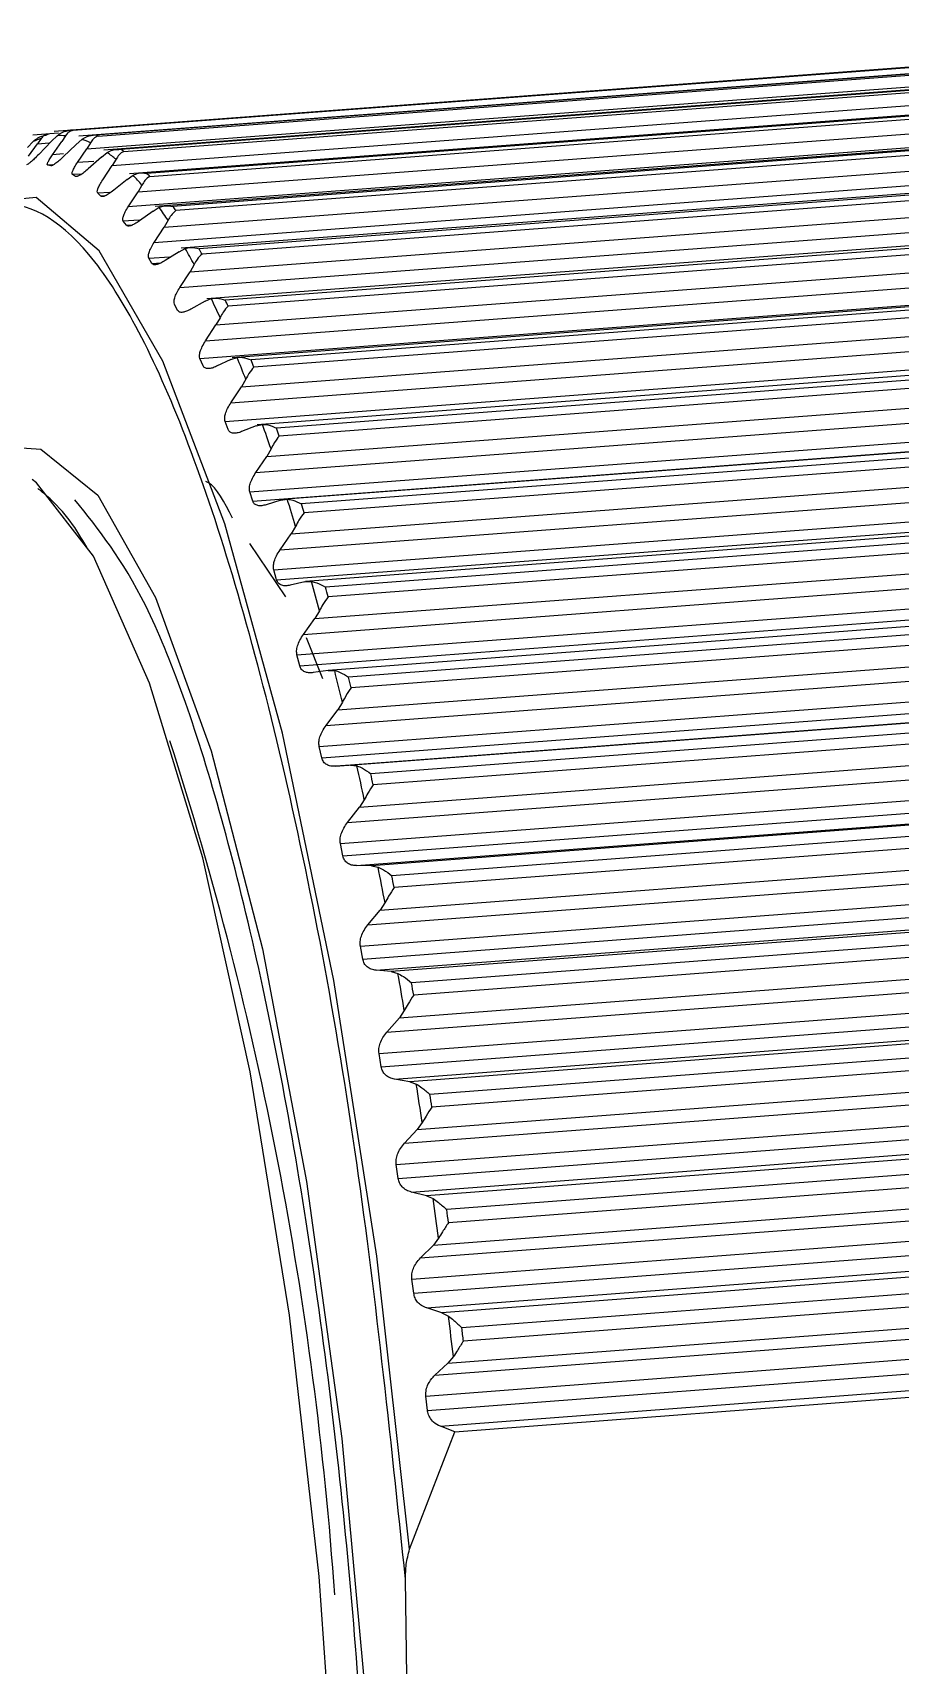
# Model space of a CAD drawing. Header units: millimetres. Extents: x 0 to 279, y 0 to 216.
# Drawn here: x 59.16 to 60.358, y 138.296 to 140.551 of the extents above; entities that cross this region are included whole.
import ezdxf

# ---------------------------------------------------------------- set-up
doc = ezdxf.new("R2010")
doc.units = ezdxf.units.MM

msp = doc.modelspace()

# ---------------------------------------------------------------- linework, layer by layer
at = {"color": 7, "linetype": 'Continuous', "lineweight": 25}
for p, q in [((61.0039, 140.5509), (59.1897, 140.4145)), ((59.2121, 140.4161), (60.9843, 140.5495)), ((59.2158, 140.4161), (60.9882, 140.5494)), ((61.0383, 140.5445), (59.2237, 140.408)), ((59.2347, 140.3906), (61.0489, 140.5271)), ((59.2465, 140.4096), (61.0193, 140.5429)), ((59.2504, 140.408), (61.0232, 140.5414)), ((61.0735, 140.525), (59.2584, 140.3885)), ((59.2699, 140.3674), (61.0846, 140.504)), ((59.2818, 140.3898), (61.055, 140.5232)), ((59.2857, 140.3867), (61.059, 140.5202)), ((61.1092, 140.4927), (59.2936, 140.356)), ((59.3175, 140.3568), (61.0912, 140.4903)), ((59.3215, 140.3524), (61.0952, 140.4859)), ((59.3055, 140.3312), (61.1207, 140.4679)), ((61.1252, 140.4486), (59.292, 140.3106)), ((61.1452, 140.4476), (59.3292, 140.3109)), ((61.1277, 140.4445), (59.3536, 140.311)), ((61.1318, 140.4387), (59.3576, 140.3051)), ((59.3414, 140.2823), (61.157, 140.419)), ((59.1527, 140.3923), (59.1604, 140.4005)), ((59.1541, 140.3803), (59.1667, 140.3976)), ((59.1954, 140.4119), (59.1603, 140.4093)), ((59.1716, 140.4047), (59.1667, 140.3976)), ((59.1859, 140.401), (59.1682, 140.3828)), ((59.1859, 140.401), (59.1937, 140.4086)), ((59.1874, 140.3824), (59.2002, 140.4007)), ((59.2053, 140.4084), (59.2002, 140.4007)), ((59.22, 140.3965), (59.202, 140.3793)), ((59.22, 140.3965), (59.228, 140.4036)), ((59.2217, 140.3715), (59.2347, 140.3906)), ((59.2398, 140.3989), (59.2347, 140.3906)), ((59.3277, 140.2611), (61.1613, 140.3992)), ((61.1812, 140.39), (59.3648, 140.2532)), ((59.1849, 140.3669), (59.1808, 140.3677)), ((59.2549, 140.3788), (59.2366, 140.3628)), ((59.2549, 140.3788), (59.263, 140.3853)), ((59.2567, 140.3475), (59.2699, 140.3674)), ((59.2751, 140.3761), (59.2699, 140.3674)), ((61.1643, 140.3861), (59.3898, 140.2525)), ((61.1684, 140.3788), (59.3938, 140.2452)), ((59.2192, 140.3524), (59.215, 140.3549)), ((59.2904, 140.3481), (59.2718, 140.3333)), ((59.2904, 140.3481), (59.2987, 140.354)), ((59.3774, 140.2208), (61.1934, 140.3576)), ((59.2541, 140.325), (59.2498, 140.3291)), ((59.292, 140.3106), (59.3055, 140.3312)), ((59.3108, 140.3404), (59.3055, 140.3312)), ((59.3633, 140.1992), (61.1973, 140.3374)), ((59.3262, 140.3046), (59.3073, 140.291)), ((59.3262, 140.3046), (59.3346, 140.3097)), ((61.2172, 140.3204), (59.4003, 140.1835)), ((61.2008, 140.3154), (59.4258, 140.1816)), ((61.2048, 140.3068), (59.4298, 140.173)), ((59.2893, 140.2849), (59.285, 140.2905)), ((59.3277, 140.2611), (59.3414, 140.2823)), ((59.3469, 140.2918), (59.3414, 140.2823)), ((59.4131, 140.1472), (61.2296, 140.2841)), ((59.3987, 140.1254), (61.2332, 140.2636)), ((59.3247, 140.2323), (59.3204, 140.2394)), ((59.3621, 140.2484), (59.3429, 140.2361)), ((59.3621, 140.2484), (59.3707, 140.2528)), ((59.391, 140.1008), (61.2382, 140.24)), ((61.2527, 140.239), (59.4354, 140.102)), ((61.2369, 140.2328), (59.4615, 140.0989)), ((59.3633, 140.1992), (59.3774, 140.2208)), ((59.3829, 140.2306), (59.3774, 140.2208)), ((61.2409, 140.2229), (59.4654, 140.089)), ((59.4484, 140.062), (61.2653, 140.1989)), ((59.3601, 140.1674), (59.3558, 140.176)), ((59.398, 140.1799), (59.3785, 140.169)), ((59.398, 140.1799), (59.4066, 140.1836)), ((59.4337, 140.0399), (61.2686, 140.1783)), ((59.3987, 140.1254), (59.4131, 140.1472)), ((59.4188, 140.1573), (59.4131, 140.1472)), ((59.4257, 140.0141), (61.2733, 140.1535)), ((61.2877, 140.1465), (59.47, 140.0094)), ((61.2724, 140.1388), (59.4966, 140.0049)), ((61.2763, 140.1277), (59.5005, 139.9938)), ((59.3952, 140.0908), (59.391, 140.1008)), ((59.4335, 140.0995), (59.4138, 140.0901)), ((59.4335, 140.0995), (59.4422, 140.1025)), ((59.4831, 139.9655), (61.3004, 140.1026)), ((59.4681, 139.9435), (61.3034, 140.0819)), ((59.4337, 140.0399), (59.4484, 140.062)), ((59.4542, 140.0723), (59.4484, 140.062)), ((59.4597, 139.9166), (61.3077, 140.0561)), ((59.4638, 139.904), (61.3118, 140.0435)), ((61.3218, 140.0433), (59.5037, 139.9061)), ((61.3071, 140.0341), (59.5309, 139.9)), ((59.4299, 140.0028), (59.4257, 140.0141)), ((59.4685, 140.0077), (59.4485, 139.9999)), ((59.4685, 140.0077), (59.4773, 140.0099)), ((61.3108, 140.0218), (59.5347, 139.8877)), ((59.5169, 139.8586), (61.3346, 139.9958)), ((59.4681, 139.9435), (59.4831, 139.9655)), ((59.4891, 139.976), (59.4831, 139.9655)), ((59.5016, 139.8366), (61.3372, 139.9752)), ((59.4928, 139.8089), (61.3412, 139.9484)), ((59.4638, 139.904), (59.4597, 139.9166)), ((59.4968, 139.7951), (61.3452, 139.9346)), ((61.355, 139.9301), (59.5365, 139.7928)), ((61.3407, 139.9192), (59.5642, 139.785)), ((59.5027, 139.9052), (59.4825, 139.8989)), ((59.5027, 139.9052), (59.5116, 139.9066)), ((61.3444, 139.9058), (59.5678, 139.7716)), ((59.5497, 139.7417), (61.3677, 139.879)), ((59.5016, 139.8366), (59.5169, 139.8586)), ((59.5231, 139.8691), (59.5169, 139.8586)), ((59.534, 139.7199), (61.37, 139.8586)), ((59.5097, 139.7719), (59.4598, 139.8454)), ((59.5249, 139.6915), (61.3736, 139.8312)), ((59.4968, 139.7951), (59.4928, 139.8089)), ((59.5287, 139.6766), (61.3775, 139.8163)), ((61.3869, 139.8077), (59.5681, 139.6702)), ((59.536, 139.7924), (59.5156, 139.7878)), ((59.536, 139.7924), (59.5449, 139.793)), ((61.3731, 139.7948), (59.5963, 139.6606)), ((61.3766, 139.7805), (59.5998, 139.6462)), ((59.534, 139.7199), (59.5497, 139.7417)), ((59.556, 139.7522), (59.5497, 139.7417)), ((59.5812, 139.6156), (61.3995, 139.7531)), ((59.5605, 139.6586), (59.538, 139.7151)), ((59.5652, 139.5942), (61.4015, 139.733)), ((59.5287, 139.6766), (59.5249, 139.6915)), ((59.5556, 139.5652), (61.4047, 139.705)), ((59.568, 139.6702), (59.5475, 139.6671)), ((59.5593, 139.5493), (61.4083, 139.6891)), ((59.568, 139.6702), (59.577, 139.67)), ((59.5781, 139.5378), (61.4145, 139.6766)), ((61.4172, 139.6767), (59.5987, 139.5392)), ((61.404, 139.6618), (59.6269, 139.5274)), ((61.4074, 139.6466), (59.6302, 139.5122)), ((59.5877, 139.6261), (59.5812, 139.6156)), ((59.5652, 139.5942), (59.5812, 139.6156)), ((59.6113, 139.4812), (61.4299, 139.6187)), ((59.5949, 139.4602), (61.4314, 139.5992)), ((59.5593, 139.5493), (59.5556, 139.5652)), ((59.5849, 139.4309), (61.4342, 139.5708)), ((59.5987, 139.5392), (59.5781, 139.5378)), ((59.5884, 139.4139), (61.4377, 139.5539)), ((59.5987, 139.5392), (59.6078, 139.5382)), ((59.6071, 139.4005), (61.4438, 139.5395)), ((61.4466, 139.5379), (59.6278, 139.4002)), ((61.4333, 139.521), (59.656, 139.3865)), ((59.6179, 139.4916), (59.6113, 139.4812)), ((61.4365, 139.5049), (59.6591, 139.3704)), ((59.5949, 139.4602), (59.6113, 139.4812)), ((59.6397, 139.3391), (61.4585, 139.4768)), ((59.6229, 139.3188), (61.4597, 139.4579)), ((59.5884, 139.4139), (59.5849, 139.4309)), ((59.6125, 139.2892), (61.4621, 139.4293)), ((59.6278, 139.4002), (59.6071, 139.4005)), ((59.6158, 139.2715), (61.4653, 139.4116)), ((59.6278, 139.4002), (59.6369, 139.3985)), ((59.6344, 139.2561), (61.4713, 139.3952)), ((61.4742, 139.392), (59.6552, 139.2542)), ((61.4608, 139.3732), (59.6832, 139.2385)), ((61.4637, 139.3564), (59.6861, 139.2217)), ((59.6229, 139.3188), (59.6397, 139.3391)), ((59.6464, 139.3493), (59.6397, 139.3391)), ((59.6491, 139.1707), (61.4862, 139.31)), ((59.6663, 139.1904), (61.4853, 139.3282)), ((59.6158, 139.2715), (59.6125, 139.2892)), ((59.6383, 139.1412), (61.488, 139.2814)), ((59.6413, 139.1227), (61.4911, 139.2629)), ((59.6552, 139.2542), (59.6344, 139.2561)), ((59.6552, 139.2542), (59.6643, 139.2517)), ((59.6598, 139.1055), (61.4969, 139.2448)), ((61.4998, 139.24), (59.6807, 139.102)), ((61.4863, 139.2193), (59.7085, 139.0845)), ((59.6732, 139.2004), (59.6663, 139.1904)), ((61.489, 139.2019), (59.7112, 139.067)), ((59.6491, 139.1707), (59.6663, 139.1904)), ((59.6908, 139.0359), (61.5101, 139.1739)), ((59.6734, 139.0171), (61.5106, 139.1564)), ((59.6413, 139.1227), (59.6383, 139.1412)), ((59.6621, 138.9876), (61.512, 139.128)), ((59.6807, 139.102), (59.6598, 139.1055)), ((59.6648, 138.9686), (61.5148, 139.1089)), ((59.6807, 139.102), (59.6898, 139.0988)), ((59.6831, 138.9497), (61.5204, 139.0891)), ((61.5234, 139.0827), (59.704, 138.9446)), ((61.5096, 139.0603), (59.7317, 138.9254)), ((59.6979, 139.0456), (59.6908, 139.0359)), ((61.5121, 139.0424), (59.7341, 138.9074)), ((59.6734, 139.0171), (59.6908, 139.0359)), ((59.7133, 138.8765), (61.5327, 139.0147)), ((59.6955, 138.8587), (61.5329, 138.9982)), ((59.6648, 138.9686), (59.6621, 138.9876)), ((59.6837, 138.8296), (61.5338, 138.9701)), ((59.704, 138.9446), (59.6831, 138.9497)), ((59.6862, 138.81), (61.5363, 138.9505)), ((59.704, 138.9446), (59.7131, 138.9407)), ((59.7042, 138.7896), (61.5417, 138.9292)), ((61.5446, 138.9212), (59.7252, 138.783)), ((59.7206, 138.8859), (59.7133, 138.8765)), ((61.5307, 138.8972), (59.7526, 138.7621)), ((59.6955, 138.8587), (59.7133, 138.8765)), ((61.5328, 138.8789), (59.7548, 138.7438)), ((59.7153, 138.6966), (61.5528, 138.8362)), ((59.7334, 138.7134), (61.5529, 138.8517)), ((59.6862, 138.81), (59.6837, 138.8296)), ((59.703, 138.668), (61.5532, 138.8086)), ((59.7252, 138.783), (59.7042, 138.7896)), ((59.7052, 138.6481), (61.5554, 138.7887)), ((59.7252, 138.783), (59.7342, 138.7783)), ((59.7231, 138.6262), (61.5606, 138.7659)), ((59.743, 138.6185), (61.5636, 138.7569)), ((59.7409, 138.7224), (59.7334, 138.7134)), ((59.7153, 138.6966), (59.7334, 138.7134)), ((59.7052, 138.6481), (59.703, 138.668)), ((59.6805, 138.4563), (59.743, 138.6185)), ((59.743, 138.6185), (59.7231, 138.6262)), ((59.6931, 137.0244), (59.6748, 138.4151))]:
    msp.add_line(p, q, dxfattribs=at)
at = {"color": 8, "linetype": 'Continuous', "lineweight": 25}
for p, q in [((59.1667, 140.3976), (59.1826, 140.3988)), ((59.1873, 140.3682), (59.1808, 140.3677)), ((59.2027, 140.3836), (59.1874, 140.3824)), ((59.2445, 140.3732), (59.2217, 140.3715)), ((59.2259, 140.3557), (59.215, 140.3549)), ((59.2217, 140.3526), (59.2192, 140.3524)), ((59.2658, 140.3303), (59.2498, 140.3291)), ((59.2593, 140.3254), (59.2541, 140.325)), ((59.3068, 140.2921), (59.285, 140.2905)), ((59.2893, 140.2849), (59.2976, 140.2855)), ((59.3204, 140.2394), (59.3493, 140.2415)), ((59.3247, 140.2323), (59.337, 140.2332))]:
    msp.add_line(p, q, dxfattribs=at)
at = {"color": 7, "linetype": 'Continuous', "lineweight": 25, "flags": 128}
for points in [[(59.6805, 138.4563), (59.6353, 138.861), (59.576, 139.2418), (59.505, 139.5834), (59.4251, 139.8724), (59.3395, 140.0974), (59.2516, 140.2496), (59.1648, 140.3232), (59.0826, 140.3153), (59.0588, 140.2965)], [(59.1382, 139.978), (59.1714, 139.9755), (59.2499, 139.912)], [(59.2499, 139.912), (59.3294, 139.771), (59.4064, 139.5589), (59.4771, 139.2857), (59.5382, 138.9641), (59.5869, 138.6092), (59.6208, 138.2377), (59.6384, 137.8672), (59.6388, 137.5151), (59.6219, 137.198), (59.5887, 136.9308), (59.5407, 136.726), (59.4802, 136.593), (59.41, 136.5381), (59.351, 136.5509)]]:
    msp.add_lwpolyline(points, dxfattribs=at)
at = {"color": 8, "linetype": 'Continuous', "lineweight": 25, "flags": 128}
msp.add_lwpolyline([(59.424, 136.5995), (59.4631, 136.6664), (59.5169, 136.8342), (59.5573, 137.0687), (59.5821, 137.3589), (59.5903, 137.6914), (59.5813, 138.0503), (59.5558, 138.4189), (59.5147, 138.7797), (59.4602, 139.1158), (59.3947, 139.4113), (59.3214, 139.6523), (59.2437, 139.8277), (59.1652, 139.9293), (59.1594, 139.9338)], dxfattribs=at)
at = {"color": 7, "linetype": 'Continuous', "lineweight": 25}
for centre, radius, start, end in [((59.2122, 140.3284), 0.0878, 87.6212, 90.0944), ((59.2007, 140.3115), 0.0976, 107.3169, 114.35), ((59.2152, 140.3187), 0.0979, 109.6846, 111.9841), ((59.1977, 140.3211), 0.0876, 85.0723, 92.6358), ((59.1904, 140.2923), 0.1174, 65.1331, 71.3553), ((59.2049, 140.2995), 0.1177, 67.2324, 69.2666), ((59.1495, 140.224), 0.1972, 50.4637, 54.8685), ((59.1638, 140.231), 0.1978, 51.9515, 53.3913), ((59.0479, 140.117), 0.345, 40.3409, 43.3756), ((59.0619, 140.1237), 0.346, 41.3669, 42.3588), ((58.862, 139.9738), 0.5798, 33.2617, 35.4091), ((58.8755, 139.98), 0.5815, 33.9884, 34.6903), ((58.5738, 139.7983), 0.9174, 28.1205, 29.7024), ((58.5865, 139.804), 0.92, 28.6562, 29.1733), ((58.1716, 139.596), 1.3677, 24.2323, 25.4447), ((58.1831, 139.6011), 1.3717, 24.6431, 25.0395), ((57.6509, 139.3735), 1.934, 21.181, 22.1436), ((57.6609, 139.3779), 1.9396, 21.5074, 21.822), ((57.0149, 139.1381), 2.6122, 18.7082, 19.4962), ((57.0231, 139.1419), 2.6197, 18.9754, 19.233), ((56.2746, 138.8978), 3.3905, 16.6475, 17.3099), ((56.2808, 138.9009), 3.4003, 16.8722, 17.0887), ((55.4484, 138.6602), 4.2503, 14.8881, 15.4579), ((55.4521, 138.6626), 4.2625, 15.0814, 15.2677), ((54.5606, 138.4328), 5.1667, 13.3534, 13.8538), ((54.5619, 138.4346), 5.1815, 13.5231, 13.6867), ((54.6053, 138.0459), 4.9839, 3.9961, 17.844), ((53.6412, 138.2224), 6.11, 11.98904, 12.43657), ((53.6398, 138.2235), 6.1274, 12.14077, 12.28707), ((52.7235, 138.0343), 7.0468, 10.755, 11.162), ((52.7195, 138.0349), 7.0669, 10.89292, 11.02597), ((51.8427, 137.873), 7.9422, 9.62111, 9.99696), ((51.8363, 137.8731), 7.9648, 9.74839, 9.87126), ((51.0343, 137.7409), 8.7613, 8.56388, 8.91597), ((51.0256, 137.7406), 8.7863, 8.68302, 8.79812), ((50.3316, 137.6391), 9.4713, 7.56451, 7.8988), ((50.3209, 137.6385), 9.4984, 7.67752, 7.7868), ((49.7645, 137.5668), 10.0431, 6.60741, 6.92892), ((49.7522, 137.5659), 10.0717, 6.71599, 6.82109)]:
    msp.add_arc(centre, radius, start, end, dxfattribs=at)
for points, knots in [([(59.1937, 140.4086), (59.196, 140.4103), (59.2015, 140.4146), (59.2081, 140.4155), (59.2121, 140.4161)], [0, 0, 0, 0, 0.406364, 1, 1, 1, 1]), ([(59.2158, 140.4161), (59.2135, 140.4154), (59.2096, 140.4144), (59.2065, 140.4101), (59.2053, 140.4084)], [0, 0, 0, 0, 0.593636, 1, 1, 1, 1]), ([(59.1604, 140.4005), (59.1626, 140.4024), (59.1681, 140.407), (59.1746, 140.4086), (59.1785, 140.4095)], [0, 0, 0, 0, 0.406364, 1, 1, 1, 1]), ([(59.1822, 140.4109), (59.1799, 140.4105), (59.1759, 140.41), (59.1729, 140.4062), (59.1716, 140.4047)], [0, 0, 0, 0, 0.593636, 1, 1, 1, 1]), ([(59.228, 140.4036), (59.2303, 140.4051), (59.2359, 140.4088), (59.2426, 140.4093), (59.2465, 140.4096)], [0, 0, 0, 0, 0.406364, 1, 1, 1, 1]), ([(59.2504, 140.408), (59.2481, 140.4071), (59.2443, 140.4055), (59.2411, 140.4008), (59.2398, 140.3989)], [0, 0, 0, 0, 0.593636, 1, 1, 1, 1]), ([(59.1682, 140.3828), (59.1662, 140.3807), (59.1622, 140.3767), (59.1572, 140.3722), (59.1534, 140.3691), (59.1521, 140.3686), (59.1515, 140.3683)], [0, 0, 0, 0, 0.28775, 0.55422, 0.783666, 1, 1, 1, 1]), ([(59.1808, 140.3677), (59.1805, 140.368), (59.1798, 140.3686), (59.1809, 140.3719), (59.1834, 140.3765), (59.1861, 140.3804), (59.1874, 140.3824)], [0, 0, 0, 0, 0.226656, 0.465275, 0.722414, 1, 1, 1, 1]), ([(59.202, 140.3793), (59.1999, 140.3774), (59.1959, 140.3736), (59.1908, 140.3696), (59.1869, 140.3671), (59.1856, 140.3669), (59.1849, 140.3669)], [0, 0, 0, 0, 0.28775, 0.55422, 0.783666, 1, 1, 1, 1]), ([(59.215, 140.3549), (59.2146, 140.3553), (59.2139, 140.3563), (59.2151, 140.36), (59.2176, 140.3651), (59.2203, 140.3693), (59.2217, 140.3715)], [0, 0, 0, 0, 0.2228192, 0.4580113, 0.718705, 1, 1, 1, 1]), ([(59.263, 140.3853), (59.2654, 140.3866), (59.2711, 140.3899), (59.2778, 140.3898), (59.2818, 140.3898)], [0, 0, 0, 0, 0.4063641, 1, 1, 1, 1]), ([(59.2857, 140.3867), (59.2834, 140.3855), (59.2796, 140.3834), (59.2764, 140.3782), (59.2751, 140.3761)], [0, 0, 0, 0, 0.5936359, 1, 1, 1, 1]), ([(59.2366, 140.3628), (59.2345, 140.361), (59.2304, 140.3574), (59.2252, 140.354), (59.2212, 140.352), (59.2199, 140.3523), (59.2192, 140.3524)], [0, 0, 0, 0, 0.28775, 0.55422, 0.783666, 1, 1, 1, 1]), ([(59.2498, 140.3291), (59.2494, 140.3297), (59.2487, 140.331), (59.2498, 140.3353), (59.2524, 140.3408), (59.2552, 140.3452), (59.2567, 140.3475)], [0, 0, 0, 0, 0.219436, 0.451726, 0.715439, 1, 1, 1, 1]), ([(59.2987, 140.354), (59.301, 140.3551), (59.3068, 140.3578), (59.3136, 140.3572), (59.3175, 140.3568)], [0, 0, 0, 0, 0.406364, 1, 1, 1, 1]), ([(59.3215, 140.3524), (59.3193, 140.3508), (59.3154, 140.3482), (59.3122, 140.3426), (59.3108, 140.3404)], [0, 0, 0, 0, 0.593636, 1, 1, 1, 1]), ([(59.2718, 140.3333), (59.2696, 140.3316), (59.2654, 140.3284), (59.2601, 140.3255), (59.2561, 140.3241), (59.2547, 140.3247), (59.2541, 140.325)], [0, 0, 0, 0, 0.2877497, 0.5542199, 0.7836665, 1, 1, 1, 1]), ([(59.6748, 138.4151), (59.6537, 138.6166), (59.6104, 139.0292), (59.504, 139.5789), (59.3786, 140.0041), (59.245, 140.2645), (59.1152, 140.3419), (59.0047, 140.2588), (58.9545, 140.0701), (58.9333, 139.9905)], [0, 0, 0, 0, 0.144726, 0.296361, 0.447995, 0.592721, 0.737447, 0.889082, 1, 1, 1, 1]), ([(59.285, 140.2905), (59.2847, 140.2913), (59.284, 140.293), (59.2851, 140.2976), (59.2876, 140.3036), (59.2905, 140.3082), (59.292, 140.3106)], [0, 0, 0, 0, 0.216357, 0.445782, 0.71228, 1, 1, 1, 1]), ([(59.3346, 140.3097), (59.337, 140.3106), (59.3429, 140.3127), (59.3496, 140.3116), (59.3536, 140.311)], [0, 0, 0, 0, 0.406364, 1, 1, 1, 1]), ([(59.3576, 140.3051), (59.3554, 140.3032), (59.3515, 140.3001), (59.3482, 140.2942), (59.3469, 140.2918)], [0, 0, 0, 0, 0.593636, 1, 1, 1, 1]), ([(59.3073, 140.291), (59.3051, 140.2894), (59.3008, 140.2865), (59.2955, 140.2842), (59.2914, 140.2834), (59.29, 140.2844), (59.2893, 140.2849)], [0, 0, 0, 0, 0.28775, 0.55422, 0.783666, 1, 1, 1, 1]), ([(59.3204, 140.2394), (59.3201, 140.2403), (59.3194, 140.2424), (59.3205, 140.2475), (59.3232, 140.2538), (59.3261, 140.2586), (59.3277, 140.2611)], [0, 0, 0, 0, 0.216357, 0.445782, 0.71228, 1, 1, 1, 1]), ([(59.3429, 140.2361), (59.3409, 140.2349), (59.337, 140.2325), (59.3317, 140.2306), (59.3271, 140.23), (59.3255, 140.2315), (59.3247, 140.2323)], [0, 0, 0, 0, 0.258795, 0.499128, 0.756621, 1, 1, 1, 1]), ([(59.3707, 140.2528), (59.3731, 140.2535), (59.379, 140.255), (59.3858, 140.2534), (59.3898, 140.2525)], [0, 0, 0, 0, 0.406364, 1, 1, 1, 1]), ([(59.3938, 140.2452), (59.3915, 140.2431), (59.3876, 140.2395), (59.3843, 140.2332), (59.3829, 140.2306)], [0, 0, 0, 0, 0.593636, 1, 1, 1, 1]), ([(59.3558, 140.176), (59.3555, 140.1772), (59.3548, 140.1795), (59.356, 140.1851), (59.3587, 140.1918), (59.3617, 140.1967), (59.3633, 140.1992)], [0, 0, 0, 0, 0.216357, 0.445782, 0.71228, 1, 1, 1, 1]), ([(59.3785, 140.169), (59.3765, 140.168), (59.3725, 140.1659), (59.3671, 140.1645), (59.3625, 140.1645), (59.3609, 140.1665), (59.3601, 140.1674)], [0, 0, 0, 0, 0.258795, 0.499128, 0.756621, 1, 1, 1, 1]), ([(59.4066, 140.1836), (59.4091, 140.184), (59.4151, 140.185), (59.4218, 140.1829), (59.4258, 140.1816)], [0, 0, 0, 0, 0.406364, 1, 1, 1, 1]), ([(59.4298, 140.173), (59.4275, 140.1706), (59.4236, 140.1666), (59.4202, 140.16), (59.4188, 140.1573)], [0, 0, 0, 0, 0.593636, 1, 1, 1, 1]), ([(59.391, 140.1008), (59.3906, 140.1021), (59.39, 140.1048), (59.3912, 140.1107), (59.394, 140.1177), (59.3971, 140.1228), (59.3987, 140.1254)], [0, 0, 0, 0, 0.216357, 0.445782, 0.71228, 1, 1, 1, 1]), ([(59.4422, 140.1025), (59.4447, 140.1026), (59.4508, 140.1031), (59.4575, 140.1005), (59.4615, 140.0989)], [0, 0, 0, 0, 0.406364, 1, 1, 1, 1]), ([(59.4138, 140.0901), (59.4117, 140.0892), (59.4077, 140.0875), (59.4022, 140.0867), (59.3976, 140.0873), (59.396, 140.0897), (59.3952, 140.0908)], [0, 0, 0, 0, 0.258795, 0.499128, 0.756621, 1, 1, 1, 1]), ([(59.4654, 140.089), (59.4631, 140.0864), (59.4592, 140.0819), (59.4557, 140.075), (59.4542, 140.0723)], [0, 0, 0, 0, 0.593636, 1, 1, 1, 1]), ([(59.4257, 140.0141), (59.4254, 140.0156), (59.4247, 140.0186), (59.426, 140.0249), (59.4289, 140.0322), (59.4321, 140.0373), (59.4337, 140.0399)], [0, 0, 0, 0, 0.216357, 0.445782, 0.71228, 1, 1, 1, 1]), ([(59.4773, 140.0099), (59.4798, 140.0099), (59.4859, 140.0098), (59.4926, 140.0067), (59.4966, 140.0049)], [0, 0, 0, 0, 0.4063641, 1, 1, 1, 1]), ([(59.4485, 139.9999), (59.4464, 139.9992), (59.4424, 139.9978), (59.4369, 139.9975), (59.4322, 139.9988), (59.4306, 140.0015), (59.4299, 140.0028)], [0, 0, 0, 0, 0.2587946, 0.4991279, 0.7566208, 1, 1, 1, 1]), ([(59.5005, 139.9938), (59.4981, 139.9909), (59.4941, 139.986), (59.4905, 139.9789), (59.4891, 139.976)], [0, 0, 0, 0, 0.593636, 1, 1, 1, 1]), ([(59.4597, 139.9166), (59.4594, 139.9183), (59.4588, 139.9216), (59.4602, 139.9282), (59.4631, 139.9357), (59.4664, 139.9408), (59.4681, 139.9435)], [0, 0, 0, 0, 0.216357, 0.445782, 0.71228, 1, 1, 1, 1]), ([(59.2348, 139.8405), (59.2204, 139.8644), (59.2039, 139.8916), (59.1711, 139.9181), (59.1669, 139.9214)], [0, 0, 0, 0, 0.873098, 1, 1, 1, 1]), ([(59.4359, 139.8806), (59.425, 139.9019), (59.4129, 139.9258), (59.4002, 139.9305), (59.3989, 139.931)], [0, 0, 0, 0, 0.895652, 1, 1, 1, 1]), ([(59.4825, 139.8989), (59.4804, 139.8984), (59.4763, 139.8973), (59.4708, 139.8976), (59.4661, 139.8994), (59.4646, 139.9025), (59.4638, 139.904)], [0, 0, 0, 0, 0.258794, 0.499128, 0.756621, 1, 1, 1, 1]), ([(59.5116, 139.9066), (59.5141, 139.9063), (59.5202, 139.9056), (59.5269, 139.9021), (59.5309, 139.9)], [0, 0, 0, 0, 0.406364, 1, 1, 1, 1]), ([(59.5347, 139.8877), (59.5323, 139.8846), (59.5283, 139.8793), (59.5246, 139.8721), (59.5231, 139.8691)], [0, 0, 0, 0, 0.593636, 1, 1, 1, 1]), ([(59.4928, 139.8089), (59.4926, 139.8106), (59.492, 139.8142), (59.4935, 139.8211), (59.4965, 139.8288), (59.4998, 139.8339), (59.5016, 139.8366)], [0, 0, 0, 0, 0.216357, 0.445782, 0.71228, 1, 1, 1, 1]), ([(59.5156, 139.7878), (59.5135, 139.7874), (59.5093, 139.7866), (59.5038, 139.7875), (59.4991, 139.7899), (59.4976, 139.7934), (59.4968, 139.7951)], [0, 0, 0, 0, 0.258794, 0.499128, 0.75662, 1, 1, 1, 1]), ([(59.5449, 139.793), (59.5474, 139.7925), (59.5536, 139.7913), (59.5602, 139.7874), (59.5642, 139.785)], [0, 0, 0, 0, 0.406364, 1, 1, 1, 1]), ([(59.5678, 139.7716), (59.5654, 139.7683), (59.5614, 139.7627), (59.5575, 139.7553), (59.556, 139.7522)], [0, 0, 0, 0, 0.593636, 1, 1, 1, 1]), ([(59.5249, 139.6915), (59.5246, 139.6934), (59.5241, 139.6972), (59.5257, 139.7044), (59.5288, 139.7122), (59.5322, 139.7173), (59.534, 139.7199)], [0, 0, 0, 0, 0.216357, 0.445782, 0.71228, 1, 1, 1, 1]), ([(59.5475, 139.6671), (59.5453, 139.6669), (59.5411, 139.6665), (59.5355, 139.668), (59.5309, 139.671), (59.5294, 139.6747), (59.5287, 139.6766)], [0, 0, 0, 0, 0.261763, 0.504104, 0.759203, 1, 1, 1, 1]), ([(59.577, 139.67), (59.5796, 139.6693), (59.5857, 139.6675), (59.5923, 139.6631), (59.5963, 139.6606)], [0, 0, 0, 0, 0.406364, 1, 1, 1, 1]), ([(59.5998, 139.6462), (59.5973, 139.6427), (59.5932, 139.6367), (59.5893, 139.6292), (59.5877, 139.6261)], [0, 0, 0, 0, 0.593636, 1, 1, 1, 1]), ([(59.5556, 139.5652), (59.5554, 139.5672), (59.5549, 139.5713), (59.5566, 139.5787), (59.5599, 139.5866), (59.5633, 139.5916), (59.5652, 139.5942)], [0, 0, 0, 0, 0.216357, 0.445782, 0.71228, 1, 1, 1, 1]), ([(59.5781, 139.5378), (59.5758, 139.5377), (59.5715, 139.5377), (59.5659, 139.5398), (59.5614, 139.5434), (59.56, 139.5473), (59.5593, 139.5493)], [0, 0, 0, 0, 0.266733, 0.513157, 0.763681, 1, 1, 1, 1]), ([(59.6078, 139.5382), (59.6103, 139.5373), (59.6165, 139.5349), (59.623, 139.5302), (59.6269, 139.5274)], [0, 0, 0, 0, 0.406364, 1, 1, 1, 1]), ([(59.6302, 139.5122), (59.6277, 139.5084), (59.6235, 139.5022), (59.6195, 139.4946), (59.6179, 139.4916)], [0, 0, 0, 0, 0.5936359, 1, 1, 1, 1]), ([(59.5849, 139.4309), (59.5847, 139.4329), (59.5842, 139.4372), (59.586, 139.4447), (59.5894, 139.4527), (59.593, 139.4577), (59.5949, 139.4602)], [0, 0, 0, 0, 0.216357, 0.445782, 0.71228, 1, 1, 1, 1]), ([(59.6071, 139.4005), (59.6048, 139.4006), (59.6004, 139.4009), (59.5948, 139.4036), (59.5903, 139.4078), (59.589, 139.4119), (59.5884, 139.4139)], [0, 0, 0, 0, 0.2724891, 0.5239037, 0.7688047, 1, 1, 1, 1]), ([(59.6369, 139.3985), (59.6394, 139.3973), (59.6456, 139.3945), (59.6521, 139.3895), (59.656, 139.3865)], [0, 0, 0, 0, 0.406364, 1, 1, 1, 1]), ([(59.6591, 139.3704), (59.6566, 139.3665), (59.6523, 139.36), (59.6481, 139.3524), (59.6464, 139.3493)], [0, 0, 0, 0, 0.5936359, 1, 1, 1, 1]), ([(59.6125, 139.2892), (59.6123, 139.2914), (59.6119, 139.2959), (59.6138, 139.3035), (59.6174, 139.3114), (59.621, 139.3163), (59.6229, 139.3188)], [0, 0, 0, 0, 0.216357, 0.445782, 0.71228, 1, 1, 1, 1]), ([(59.6344, 139.2561), (59.632, 139.2564), (59.6275, 139.2571), (59.6219, 139.2605), (59.6176, 139.2651), (59.6164, 139.2694), (59.6158, 139.2715)], [0, 0, 0, 0, 0.278605, 0.535738, 0.774569, 1, 1, 1, 1]), ([(59.6643, 139.2517), (59.6668, 139.2504), (59.673, 139.247), (59.6794, 139.2417), (59.6832, 139.2385)], [0, 0, 0, 0, 0.4063641, 1, 1, 1, 1]), ([(59.6861, 139.2217), (59.6835, 139.2177), (59.6792, 139.211), (59.6749, 139.2034), (59.6732, 139.2004)], [0, 0, 0, 0, 0.593636, 1, 1, 1, 1]), ([(59.6383, 139.1412), (59.6381, 139.1434), (59.6378, 139.148), (59.6398, 139.1557), (59.6435, 139.1636), (59.6472, 139.1683), (59.6491, 139.1707)], [0, 0, 0, 0, 0.216357, 0.445782, 0.71228, 1, 1, 1, 1]), ([(59.6598, 139.1055), (59.6574, 139.1061), (59.6528, 139.1072), (59.6472, 139.1111), (59.643, 139.1162), (59.6419, 139.1206), (59.6413, 139.1227)], [0, 0, 0, 0, 0.284219, 0.546962, 0.780082, 1, 1, 1, 1]), ([(59.6898, 139.0988), (59.6923, 139.0972), (59.6984, 139.0934), (59.7047, 139.0878), (59.7085, 139.0845)], [0, 0, 0, 0, 0.406364, 1, 1, 1, 1]), ([(59.7112, 139.067), (59.7086, 139.063), (59.7041, 139.0561), (59.6997, 139.0486), (59.6979, 139.0456)], [0, 0, 0, 0, 0.593636, 1, 1, 1, 1]), ([(59.6621, 138.9876), (59.6619, 138.9899), (59.6617, 138.9947), (59.6638, 139.0024), (59.6676, 139.0102), (59.6714, 139.0147), (59.6734, 139.0171)], [0, 0, 0, 0, 0.216357, 0.445782, 0.71228, 1, 1, 1, 1]), ([(59.6831, 138.9497), (59.6807, 138.9505), (59.676, 138.9519), (59.6704, 138.9564), (59.6664, 138.9619), (59.6653, 138.9664), (59.6648, 138.9686)], [0, 0, 0, 0, 0.2877497, 0.5542199, 0.7836665, 1, 1, 1, 1]), ([(59.7131, 138.9407), (59.7156, 138.9389), (59.7217, 138.9347), (59.728, 138.9288), (59.7317, 138.9254)], [0, 0, 0, 0, 0.406364, 1, 1, 1, 1]), ([(59.7341, 138.9074), (59.7314, 138.9033), (59.7269, 138.8962), (59.7224, 138.8889), (59.7206, 138.8859)], [0, 0, 0, 0, 0.593636, 1, 1, 1, 1]), ([(59.6837, 138.8296), (59.6836, 138.8319), (59.6834, 138.8368), (59.6856, 138.8444), (59.6895, 138.8521), (59.6934, 138.8564), (59.6955, 138.8587)], [0, 0, 0, 0, 0.216357, 0.445782, 0.71228, 1, 1, 1, 1]), ([(59.7042, 138.7896), (59.7018, 138.7905), (59.6971, 138.7924), (59.6916, 138.7973), (59.6877, 138.8032), (59.6867, 138.8078), (59.6862, 138.81)], [0, 0, 0, 0, 0.2877497, 0.5542199, 0.7836665, 1, 1, 1, 1]), ([(59.7342, 138.7783), (59.7367, 138.7764), (59.7427, 138.7717), (59.7489, 138.7657), (59.7526, 138.7621)], [0, 0, 0, 0, 0.4063641, 1, 1, 1, 1]), ([(59.7548, 138.7438), (59.752, 138.7396), (59.7474, 138.7324), (59.7428, 138.7253), (59.7409, 138.7224)], [0, 0, 0, 0, 0.593636, 1, 1, 1, 1]), ([(59.703, 138.668), (59.703, 138.6709), (59.703, 138.6767), (59.7065, 138.686), (59.711, 138.6924), (59.7145, 138.6958), (59.7153, 138.6966)], [0, 0, 0, 0, 0.262068, 0.522843, 0.894323, 1, 1, 1, 1]), ([(59.7231, 138.6262), (59.7197, 138.6278), (59.714, 138.6307), (59.7081, 138.638), (59.7058, 138.644), (59.7053, 138.6473), (59.7052, 138.6481)], [0, 0, 0, 0, 0.3968127, 0.6868917, 0.9310374, 1, 1, 1, 1]), ([(59.6748, 138.4151), (59.6749, 138.4219), (59.6751, 138.4358), (59.6787, 138.4494), (59.6805, 138.4563)], [0, 0, 0, 0, 0.493839, 1, 1, 1, 1])]:
    msp.add_open_spline(points, degree=3, knots=knots, dxfattribs=at)
at = {"color": 8, "linetype": 'Continuous', "lineweight": 25}
msp.add_open_spline([(59.384, 136.5847), (59.3863, 136.583), (59.4239, 136.5556), (59.4897, 136.638), (59.5683, 136.8506), (59.6177, 137.2051), (59.636, 137.6302), (59.6251, 138.1003), (59.5848, 138.5959), (59.5143, 139.0821), (59.4213, 139.4884), (59.3189, 139.7802), (59.251, 139.865), (59.2183, 139.9057)], degree=3, knots=[0, 0, 0, 0, 0.006735, 0.10773, 0.211915, 0.314481, 0.411037, 0.502905, 0.601879, 0.705519, 0.809158, 0.908132, 1, 1, 1, 1], dxfattribs=at)

doc.saveas('drawing.dxf')
